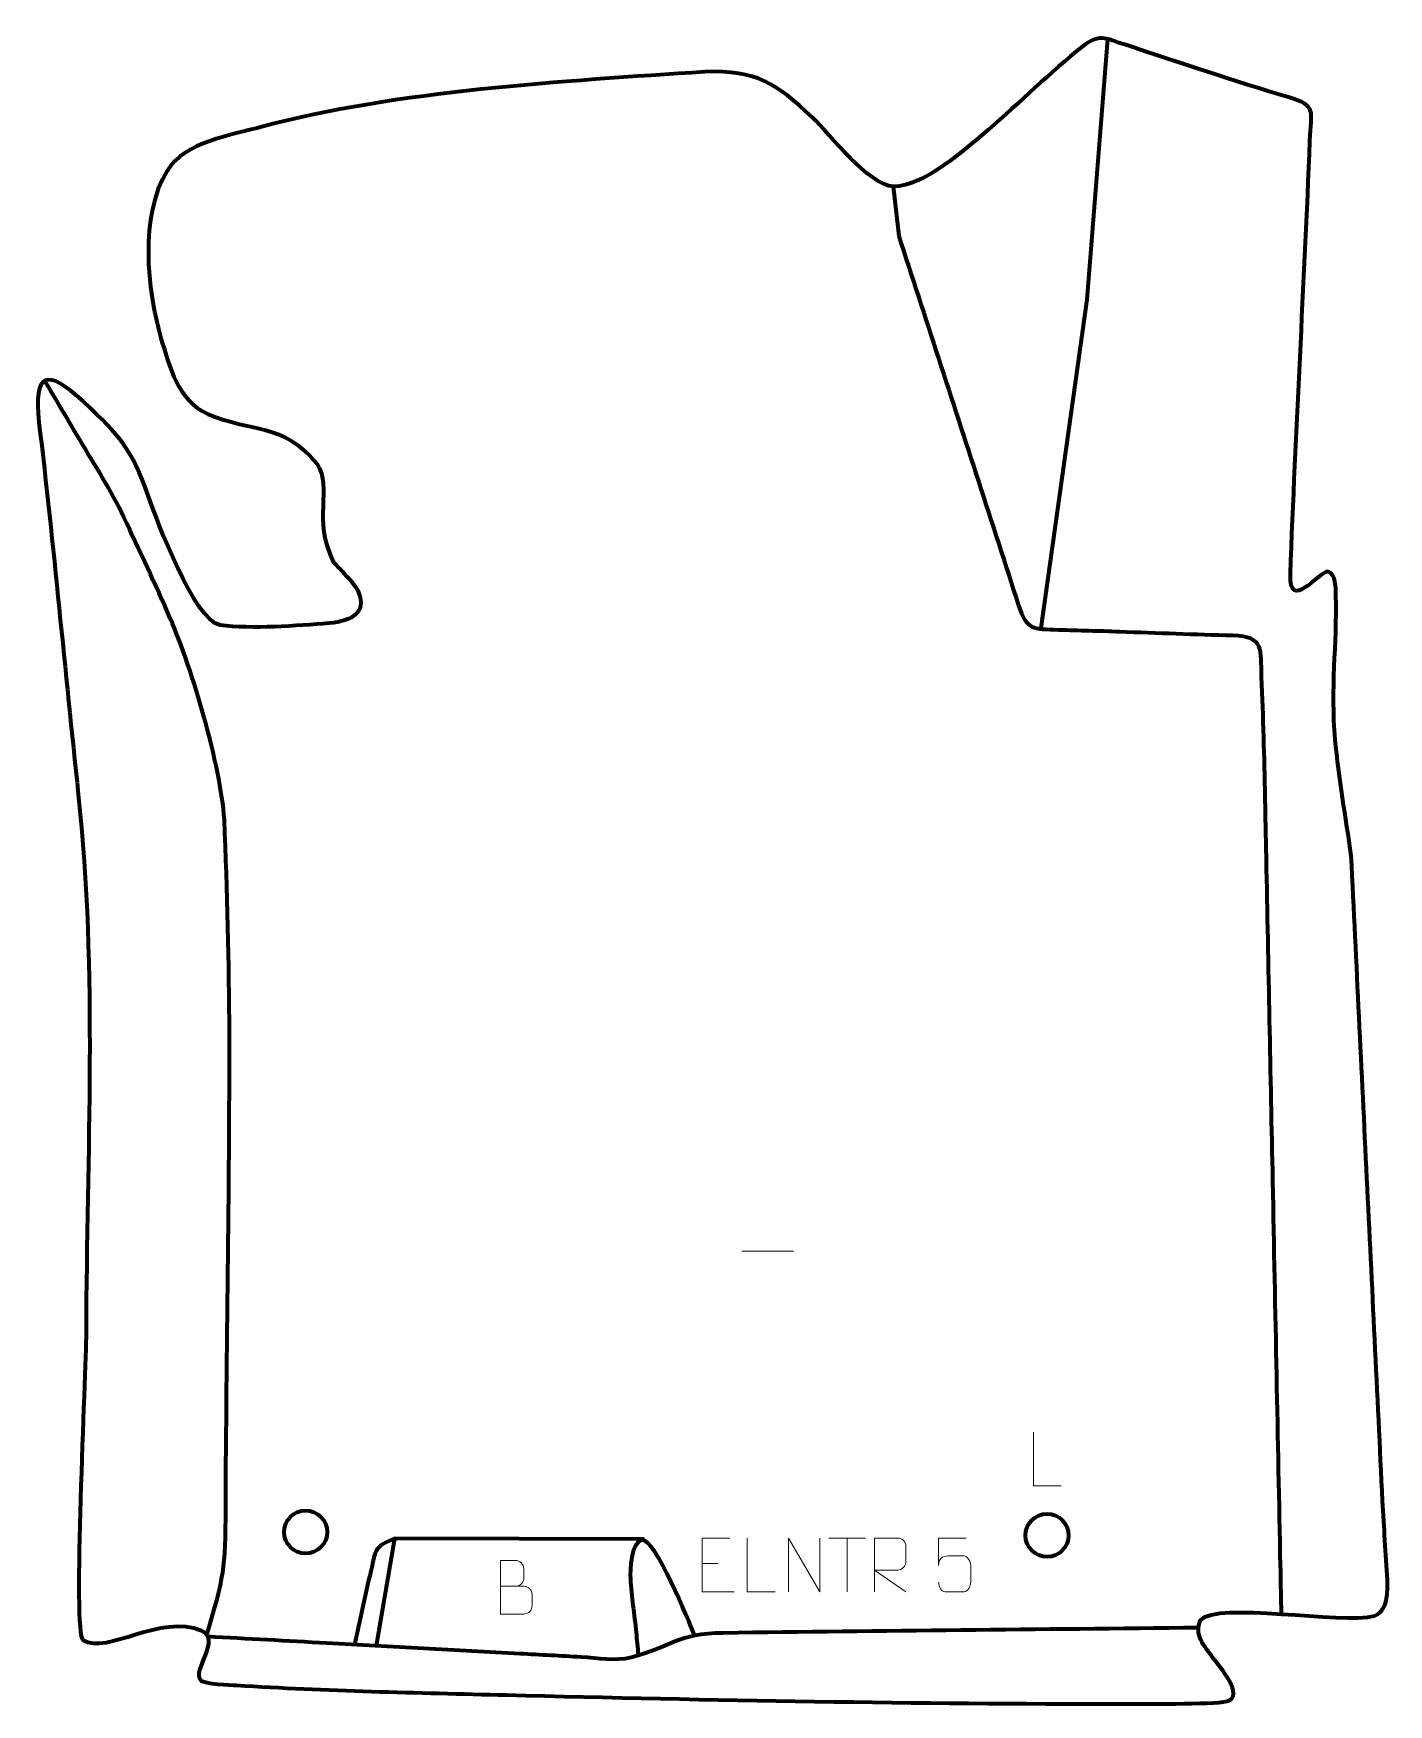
# Model space of a CAD drawing. Header units: millimetres. Extents: x -517 to 113, y 9 to 787.
import ezdxf

# ---------------------------------------------------------------- set-up
doc = ezdxf.new("R2010")
doc.units = ezdxf.units.MM
doc.header["$MEASUREMENT"] = 0
doc.layers.add('layer 2', color=7, linetype='Continuous')
doc.layers.add('layer 3', color=7, linetype='Continuous')

msp = doc.modelspace()

# ---------------------------------------------------------------- linework, layer by layer
at = {"layer": 'layer 2', "color": 142, "lineweight": 200}
for centre in [(-390.5316, 89.6517), (-45.5482, 88.0908)]:
    msp.add_ellipse(centre, major_axis=(0, 10), ratio=1, dxfattribs=at)
at = {"layer": 'layer 2', "color": 140, "lineweight": 158}
for points, knots in [([(-48.251, 510.2514), (-48.251, 510.2514), (-26.8139, 663.1829), (-26.8139, 663.1829), (-26.8139, 663.1829), (-26.8139, 663.1829), (-17.299, 784.2408), (-17.299, 784.2408)], [0, 0, 0, 0, 0.33333333, 0.33333333, 0.33333333, 0.33333333, 1, 1, 1, 1]), ([(-117.1882, 715.6663), (-117.1882, 715.6663), (-114.5401, 692.6713), (-114.5401, 692.6713), (-114.5401, 692.6713), (-108.338, 673.5815), (-102.136, 654.4916), (-95.9339, 635.4018), (-95.9339, 635.4018), (-83.5086, 597.165), (-71.0504, 558.9997), (-58.7814, 520.7086), (-58.7814, 520.7086), (-55.1182, 509.276), (-51.9995, 509.8748), (-40.2561, 509.4701), (-40.2561, 509.4701), (-30.779, 509.1435), (-21.2944, 508.9884), (-11.8172, 508.6502), (-11.8172, 508.6502), (5.8591, 507.9668), (23.2482, 507.3343), (40.94, 506.8928), (40.94, 506.8928), (55.6074, 506.5267), (53.6146, 500.3529), (54.1451, 487.5176), (54.1451, 487.5176), (54.9266, 468.6081), (55.4189, 450.2878), (55.7976, 431.3751), (55.7976, 431.3751), (55.988, 421.8655), (56.1784, 412.3559), (56.3688, 402.8463), (56.3688, 402.8463), (57.371, 352.7958), (58.3732, 302.7453), (59.3754, 252.6947), (59.3754, 252.6947), (59.9767, 222.6644), (60.578, 192.6341), (61.1793, 162.6038), (61.1793, 162.6038), (61.7706, 133.074), (62.3619, 103.5442), (62.9532, 74.0144), (62.9532, 74.0144), (63.0835, 67.5079), (63.2138, 61.0013), (63.3441, 54.4947), (63.3441, 54.4947), (63.3441, 54.4947), (63.4042, 51.4917), (63.4042, 51.4917)], [0, 0, 0, 0, 0.06666667, 0.06666667, 0.06666667, 0.06666667, 0.13333333, 0.13333333, 0.13333333, 0.13333333, 0.2, 0.2, 0.2, 0.2, 0.26666667, 0.26666667, 0.26666667, 0.26666667, 0.33333333, 0.33333333, 0.33333333, 0.33333333, 0.4, 0.4, 0.4, 0.4, 0.46666667, 0.46666667, 0.46666667, 0.46666667, 0.53333333, 0.53333333, 0.53333333, 0.53333333, 0.6, 0.6, 0.6, 0.6, 0.66666667, 0.66666667, 0.66666667, 0.66666667, 0.73333333, 0.73333333, 0.73333333, 0.73333333, 0.8, 0.8, 0.8, 0.8, 0.86666667, 0.86666667, 0.86666667, 0.86666667, 1, 1, 1, 1]), ([(-436.543, 41.8775), (-428.4181, 68.7939), (-427.8077, 72.2807), (-427.6989, 100.8461), (-427.6989, 100.8461), (-427.3937, 174.2879), (-425.8752, 247.8829), (-425.9676, 321.2826), (-425.9676, 321.2826), (-426.1129, 354.4245), (-426.9719, 387.9622), (-428.3231, 421.0797), (-428.3231, 421.0797), (-430.0916, 446.5964), (-443.1909, 490.8748), (-453.5009, 514.7273), (-453.5009, 514.7273), (-460.2249, 530.2837), (-467.9354, 546.3158), (-475.1167, 561.7569), (-475.1167, 561.7569), (-480.7148, 573.7939), (-488.93, 586.5798), (-495.774, 598.1366), (-495.774, 598.1366), (-500.886, 606.7687), (-505.9981, 615.4009), (-511.1101, 624.0331), (-511.1101, 624.0331), (-511.1101, 624.0331), (-511.8769, 625.3279), (-511.8769, 625.3279)], [0, 0, 0, 0, 0.11111111, 0.11111111, 0.11111111, 0.11111111, 0.22222222, 0.22222222, 0.22222222, 0.22222222, 0.33333333, 0.33333333, 0.33333333, 0.33333333, 0.44444444, 0.44444444, 0.44444444, 0.44444444, 0.55555556, 0.55555556, 0.55555556, 0.55555556, 0.66666667, 0.66666667, 0.66666667, 0.66666667, 0.77777778, 0.77777778, 0.77777778, 0.77777778, 1, 1, 1, 1]), ([(-349.1569, 86.7083), (-358.7842, 82.3263), (-357.6556, 82.1335), (-360.1977, 71.4512), (-360.1977, 71.4512), (-362.9095, 60.056), (-365.3019, 48.6474), (-367.8398, 37.2222)], [0, 0, 0, 0, 0.33333333, 0.33333333, 0.33333333, 0.33333333, 1, 1, 1, 1]), ([(-233.0634, 86.3266), (-233.0634, 86.3266), (-349.1569, 86.7083), (-349.1569, 86.7083), (-349.1569, 86.7083), (-349.1569, 86.7083), (-357.6332, 36.6628), (-357.6332, 36.6628)], [0, 0, 0, 0, 0.33333333, 0.33333333, 0.33333333, 0.33333333, 1, 1, 1, 1]), ([(-209.529, 41.7008), (-212.1981, 47.6994), (-227.9843, 87.2083), (-234.1513, 85.8939), (-234.1513, 85.8939), (-239.1292, 84.8328), (-239.6943, 71.8815), (-239.4337, 67.9425), (-239.4337, 67.9425), (-238.8941, 59.7903), (-237.5842, 51.1731), (-236.7647, 42.9605), (-236.7647, 42.9605), (-236.4306, 39.473), (-236.0942, 35.9858), (-235.7566, 32.4987), (-235.7566, 32.4987), (-235.7566, 32.4987), (-235.7405, 32.3327), (-235.7405, 32.3327)], [0, 0, 0, 0, 0.16666667, 0.16666667, 0.16666667, 0.16666667, 0.33333333, 0.33333333, 0.33333333, 0.33333333, 0.5, 0.5, 0.5, 0.5, 0.66666667, 0.66666667, 0.66666667, 0.66666667, 1, 1, 1, 1]), ([(24.8771, 45.0943), (-48.7997, 44.3278), (-122.5163, 43.5763), (-196.1892, 42.662), (-196.1892, 42.662), (-217.2518, 42.4006), (-220.8686, 36.0825), (-239.0762, 31.2466), (-239.0762, 31.2466), (-246.2017, 29.3541), (-254.8213, 30.9705), (-262.2539, 31.4334), (-262.2539, 31.4334), (-271.7408, 31.9719), (-281.2327, 32.4758), (-290.7209, 32.9958), (-290.7209, 32.9958), (-320.6884, 34.6381), (-350.6558, 36.2805), (-380.6232, 37.9228), (-380.6232, 37.9228), (-399.1031, 38.9356), (-417.583, 39.9484), (-436.0629, 40.9612)], [0, 0, 0, 0, 0.14285714, 0.14285714, 0.14285714, 0.14285714, 0.28571429, 0.28571429, 0.28571429, 0.28571429, 0.42857143, 0.42857143, 0.42857143, 0.42857143, 0.57142857, 0.57142857, 0.57142857, 0.57142857, 0.71428571, 0.71428571, 0.71428571, 0.71428571, 1, 1, 1, 1])]:
    msp.add_open_spline(points, degree=3, knots=knots, dxfattribs=at)
at = {"layer": 'layer 2', "color": 250, "lineweight": 9}
for points in [[(-187.5448, 220.3757), (-187.5448, 220.3757), (-163.5668, 220.3757), (-163.5668, 220.3757)], [(-147.0361, 86.779), (-147.0361, 86.779), (-130.0489, 86.779), (-130.0489, 86.779)], [(-138.5423, 61.849), (-138.5423, 61.849), (-138.5423, 86.8025), (-138.5423, 86.8025)], [(-205.9754, 74.9228), (-205.9754, 74.9228), (-198.8073, 74.9228), (-198.8073, 74.9228)]]:
    msp.add_open_spline(points, degree=3, dxfattribs=at)
for points, knots in [([(-38.9062, 111.1454), (-38.9062, 111.1454), (-51.8553, 111.1454), (-51.8553, 111.1454), (-51.8553, 111.1454), (-51.8553, 111.1454), (-51.8553, 136.099), (-51.8553, 136.099)], [0, 0, 0, 0, 0.33333333, 0.33333333, 0.33333333, 0.33333333, 1, 1, 1, 1]), ([(-193.1015, 86.8025), (-193.1015, 86.8025), (-205.9754, 86.8025), (-205.9754, 86.8025), (-205.9754, 86.8025), (-205.9754, 86.8025), (-205.9754, 61.8489), (-205.9754, 61.8489), (-205.9754, 61.8489), (-205.9754, 61.8489), (-191.1096, 61.8489), (-191.1096, 61.8489)], [0, 0, 0, 0, 0.25, 0.25, 0.25, 0.25, 0.5, 0.5, 0.5, 0.5, 1, 1, 1, 1]), ([(-172.068, 61.8489), (-172.068, 61.8489), (-185.0171, 61.8489), (-185.0171, 61.8489), (-185.0171, 61.8489), (-185.0171, 61.8489), (-185.0171, 86.8025), (-185.0171, 86.8025)], [0, 0, 0, 0, 0.33333333, 0.33333333, 0.33333333, 0.33333333, 1, 1, 1, 1]), ([(-165.8699, 61.849), (-165.8699, 61.849), (-165.8699, 86.8025), (-165.8699, 86.8025), (-165.8699, 86.8025), (-165.8699, 86.8025), (-151.2151, 61.849), (-151.2151, 61.849), (-151.2151, 61.849), (-151.2151, 61.849), (-151.2151, 86.8025), (-151.2151, 86.8025)], [0, 0, 0, 0, 0.25, 0.25, 0.25, 0.25, 0.5, 0.5, 0.5, 0.5, 1, 1, 1, 1]), ([(-125.8746, 61.849), (-125.8746, 61.849), (-125.8746, 86.8025), (-125.8746, 86.8025), (-125.8746, 86.8025), (-122.2798, 86.8025), (-118.6843, 86.8025), (-115.0891, 86.8025), (-115.0891, 86.8025), (-112.7638, 86.7648), (-111.2065, 85.2748), (-111.2106, 82.9084), (-111.2106, 82.9084), (-111.211, 80.8729), (-111.211, 77.8135), (-111.2106, 75.7775), (-111.2106, 75.7775), (-111.2171, 73.902), (-113.0294, 71.9602), (-115.0389, 71.9411), (-115.0389, 71.9411), (-115.0389, 71.9411), (-125.8746, 71.9411), (-125.8746, 71.9411), (-125.8746, 71.9411), (-125.8746, 71.9411), (-111.2199, 61.849), (-111.2199, 61.849)], [0, 0, 0, 0, 0.125, 0.125, 0.125, 0.125, 0.25, 0.25, 0.25, 0.25, 0.375, 0.375, 0.375, 0.375, 0.5, 0.5, 0.5, 0.5, 0.625, 0.625, 0.625, 0.625, 0.75, 0.75, 0.75, 0.75, 1, 1, 1, 1]), ([(-83.1484, 86.7805), (-83.1484, 86.7805), (-96.0001, 86.7805), (-96.0001, 86.7805), (-96.0001, 86.7805), (-95.9998, 82.5499), (-95.9998, 78.319), (-96.0001, 74.0878), (-96.0001, 74.0878), (-96.0004, 77.3979), (-94.3694, 78.4697), (-91.5574, 78.5302), (-91.5574, 78.5302), (-89.1178, 78.5305), (-86.6783, 78.5305), (-84.2391, 78.5302), (-84.2391, 78.5302), (-82.5893, 78.537), (-81.1144, 76.1565), (-81.0859, 74.0878), (-81.0859, 74.0878), (-81.0862, 71.5005), (-81.0862, 68.9129), (-81.0859, 66.3252), (-81.0859, 66.3252), (-81.0397, 64.3658), (-82.5391, 61.9295), (-84.165, 61.871), (-84.165, 61.871), (-86.1215, 61.8713), (-91.0165, 61.8713), (-92.9735, 61.871), (-92.9735, 61.871), (-94.819, 61.8622), (-95.9261, 63.827), (-95.9469, 66.3781)], [0, 0, 0, 0, 0.1, 0.1, 0.1, 0.1, 0.2, 0.2, 0.2, 0.2, 0.3, 0.3, 0.3, 0.3, 0.4, 0.4, 0.4, 0.4, 0.5, 0.5, 0.5, 0.5, 0.6, 0.6, 0.6, 0.6, 0.7, 0.7, 0.7, 0.7, 0.8, 0.8, 0.8, 0.8, 1, 1, 1, 1]), ([(-299.9007, 64.4452), (-296.2621, 64.4456), (-292.675, 64.4456), (-289.0356, 64.4452), (-289.0356, 64.4452), (-287.0602, 64.4279), (-285.1366, 62.6918), (-285.1366, 60.6422), (-285.1366, 60.6422), (-285.137, 59.5136), (-285.137, 56.4642), (-285.1366, 55.3353), (-285.1366, 55.3353), (-285.119, 53.4774), (-286.6611, 51.4635), (-288.9826, 51.4804), (-288.9826, 51.4804), (-292.6224, 51.4808), (-296.2618, 51.4808), (-299.9007, 51.4804), (-299.9007, 51.4804), (-299.9007, 59.7987), (-299.9007, 68.1165), (-299.9007, 76.434), (-299.9007, 76.434), (-297.527, 76.434), (-295.1529, 76.434), (-292.7787, 76.434), (-292.7787, 76.434), (-291.0979, 76.4516), (-289.0011, 74.5411), (-288.9834, 72.5787), (-288.9834, 72.5787), (-288.9838, 70.5126), (-288.9838, 70.3666), (-288.9834, 68.3001), (-288.9834, 68.3001), (-288.9661, 66.234), (-290.8206, 64.4279), (-292.8306, 64.4452)], [0, 0, 0, 0, 0.09090909, 0.09090909, 0.09090909, 0.09090909, 0.18181818, 0.18181818, 0.18181818, 0.18181818, 0.27272727, 0.27272727, 0.27272727, 0.27272727, 0.36363636, 0.36363636, 0.36363636, 0.36363636, 0.45454545, 0.45454545, 0.45454545, 0.45454545, 0.54545455, 0.54545455, 0.54545455, 0.54545455, 0.63636364, 0.63636364, 0.63636364, 0.63636364, 0.72727273, 0.72727273, 0.72727273, 0.72727273, 0.81818182, 0.81818182, 0.81818182, 0.81818182, 1, 1, 1, 1])]:
    msp.add_open_spline(points, degree=3, knots=knots, dxfattribs=at)
at = {"layer": 'layer 3', "color": 242, "lineweight": 158}
msp.add_open_spline([(96.0177, 404.3113), (98.4468, 354.2815), (100.8759, 304.2517), (103.3051, 254.2219), (103.3051, 254.2219), (105.7342, 204.192), (108.1633, 154.1622), (110.5924, 104.1324), (110.5924, 104.1324), (111.1913, 91.8106), (112.1872, 79.562), (112.8196, 67.3428), (112.8196, 67.3428), (113.3678, 56.7494), (111.1517, 52.3124), (106.8362, 50.6563), (106.8362, 50.6563), (91.5401, 46.5777), (33.2882, 57.6314), (25.853, 48.6541), (25.853, 48.6541), (22.7209, 42.1002), (27.58, 36.535), (31.5017, 31.3202), (31.5017, 31.3202), (34.72, 27.0406), (46.8798, 13.1884), (38.0606, 10.8799), (38.0606, 10.8799), (31.598, 9.3598), (-2.5879, 9.7481), (-10.3478, 9.7367), (-10.3478, 9.7367), (-105.612, 9.5972), (-201.8087, 11.4408), (-297.052, 13.8282), (-297.052, 13.8282), (-338.4737, 14.8665), (-381.3128, 15.6688), (-422.6236, 18.3796), (-422.6236, 18.3796), (-425.4745, 18.5378), (-437.7291, 18.9695), (-439.2936, 20.5674), (-439.2936, 20.5674), (-443.8736, 25.245), (-429.5416, 39.3563), (-438.9668, 43.8542), (-438.9668, 43.8542), (-457.9093, 51.8929), (-482.8106, 32.531), (-494.1083, 39.3566), (-494.1083, 39.3566), (-499.1477, 42.4011), (-492.6728, 163.9037), (-492.6701, 182.4668), (-492.6701, 182.4668), (-492.4461, 265.965), (-487.3136, 349.8023), (-496.3235, 433.0255), (-496.3235, 433.0255), (-502.5577, 490.61), (-507.7029, 548.4965), (-514.6186, 605.9427), (-514.6186, 605.9427), (-517.1868, 629.2528), (-511.1067, 631.3757), (-493.8561, 615.5858), (-493.8561, 615.5858), (-476.6615, 599.3156), (-471.4579, 593.6895), (-463.7841, 571.8817), (-463.7841, 571.8817), (-459.416, 559.678), (-442.7261, 514.3161), (-430.3333, 511.5233), (-430.3333, 511.5233), (-415.3976, 509.7692), (-394.7814, 511.2334), (-379.5723, 512.4932), (-379.5723, 512.4932), (-369.0092, 513.3682), (-360.3415, 517.8906), (-367.4266, 529.6035), (-367.4266, 529.6035), (-371.0443, 534.2786), (-373.9927, 536.9612), (-377.6419, 541.1233), (-377.6419, 541.1233), (-387.5596, 560.9024), (-377.9703, 574.9509), (-385.2063, 586.7259), (-385.2063, 586.7259), (-401.1716, 606.0586), (-415.9863, 601.3132), (-435.949, 609.7528), (-435.949, 609.7528), (-450.2036, 616.3715), (-453.613, 631.157), (-457.8439, 645.15), (-457.8439, 645.15), (-464.4032, 667.8195), (-467.8958, 702.0925), (-454.9588, 723.0274), (-454.9588, 723.0274), (-446.6282, 736.5081), (-425.1953, 739.6154), (-410.9963, 743.4185), (-410.9963, 743.4185), (-348.6302, 760.2603), (-269.9819, 764.6869), (-204.7317, 769.0591), (-204.7317, 769.0591), (-180.5253, 769.8615), (-171.8782, 763.8031), (-154.6189, 747.7486), (-154.6189, 747.7486), (-146.4589, 739.5906), (-128.4117, 716.4507), (-117.1882, 715.6663), (-117.1882, 715.6663), (-102.2065, 715.9773), (-84.1907, 732.5632), (-72.934, 742.0978), (-72.934, 742.0978), (-58.4434, 754.5962), (-44.0019, 768.9572), (-29.1841, 780.7326), (-29.1841, 780.7326), (-21.4038, 786.9155), (-18.671, 784.6765), (-9.3946, 781.6933), (-9.3946, 781.6933), (16.0071, 773.4482), (41.1849, 764.6897), (66.8448, 757.2736), (66.8448, 757.2736), (80.3775, 753.1506), (77.2645, 750.712), (76.7691, 737.0686), (76.7691, 737.0686), (74.1244, 669.832), (70.1572, 602.5505), (67.7005, 535.3479), (67.7005, 535.3479), (67.0422, 517.3381), (80.5661, 536.1508), (85.0867, 536.539), (85.0867, 536.539), (89.0236, 535.5724), (88.8047, 528.6721), (88.8834, 525.4339), (88.8834, 525.4339), (89.4428, 502.4249), (86.3621, 482.0687), (88.5646, 458.3928), (88.5646, 458.3928), (90.2465, 440.3128), (93.3743, 422.2764), (96.0177, 404.3113)], degree=3, knots=[0, 0, 0, 0, 0.02439024, 0.02439024, 0.02439024, 0.02439024, 0.04878049, 0.04878049, 0.04878049, 0.04878049, 0.07317073, 0.07317073, 0.07317073, 0.07317073, 0.09756098, 0.09756098, 0.09756098, 0.09756098, 0.12195122, 0.12195122, 0.12195122, 0.12195122, 0.14634146, 0.14634146, 0.14634146, 0.14634146, 0.17073171, 0.17073171, 0.17073171, 0.17073171, 0.19512195, 0.19512195, 0.19512195, 0.19512195, 0.2195122, 0.2195122, 0.2195122, 0.2195122, 0.24390244, 0.24390244, 0.24390244, 0.24390244, 0.26829268, 0.26829268, 0.26829268, 0.26829268, 0.29268293, 0.29268293, 0.29268293, 0.29268293, 0.31707317, 0.31707317, 0.31707317, 0.31707317, 0.34146341, 0.34146341, 0.34146341, 0.34146341, 0.36585366, 0.36585366, 0.36585366, 0.36585366, 0.3902439, 0.3902439, 0.3902439, 0.3902439, 0.41463415, 0.41463415, 0.41463415, 0.41463415, 0.43902439, 0.43902439, 0.43902439, 0.43902439, 0.46341463, 0.46341463, 0.46341463, 0.46341463, 0.48780488, 0.48780488, 0.48780488, 0.48780488, 0.51219512, 0.51219512, 0.51219512, 0.51219512, 0.53658537, 0.53658537, 0.53658537, 0.53658537, 0.56097561, 0.56097561, 0.56097561, 0.56097561, 0.58536585, 0.58536585, 0.58536585, 0.58536585, 0.6097561, 0.6097561, 0.6097561, 0.6097561, 0.63414634, 0.63414634, 0.63414634, 0.63414634, 0.65853659, 0.65853659, 0.65853659, 0.65853659, 0.68292683, 0.68292683, 0.68292683, 0.68292683, 0.70731707, 0.70731707, 0.70731707, 0.70731707, 0.73170732, 0.73170732, 0.73170732, 0.73170732, 0.75609756, 0.75609756, 0.75609756, 0.75609756, 0.7804878, 0.7804878, 0.7804878, 0.7804878, 0.80487805, 0.80487805, 0.80487805, 0.80487805, 0.82926829, 0.82926829, 0.82926829, 0.82926829, 0.85365854, 0.85365854, 0.85365854, 0.85365854, 0.87804878, 0.87804878, 0.87804878, 0.87804878, 0.90243902, 0.90243902, 0.90243902, 0.90243902, 0.92682927, 0.92682927, 0.92682927, 0.92682927, 0.95121951, 0.95121951, 0.95121951, 0.95121951, 1, 1, 1, 1], dxfattribs=at)

doc.saveas('drawing.dxf')
